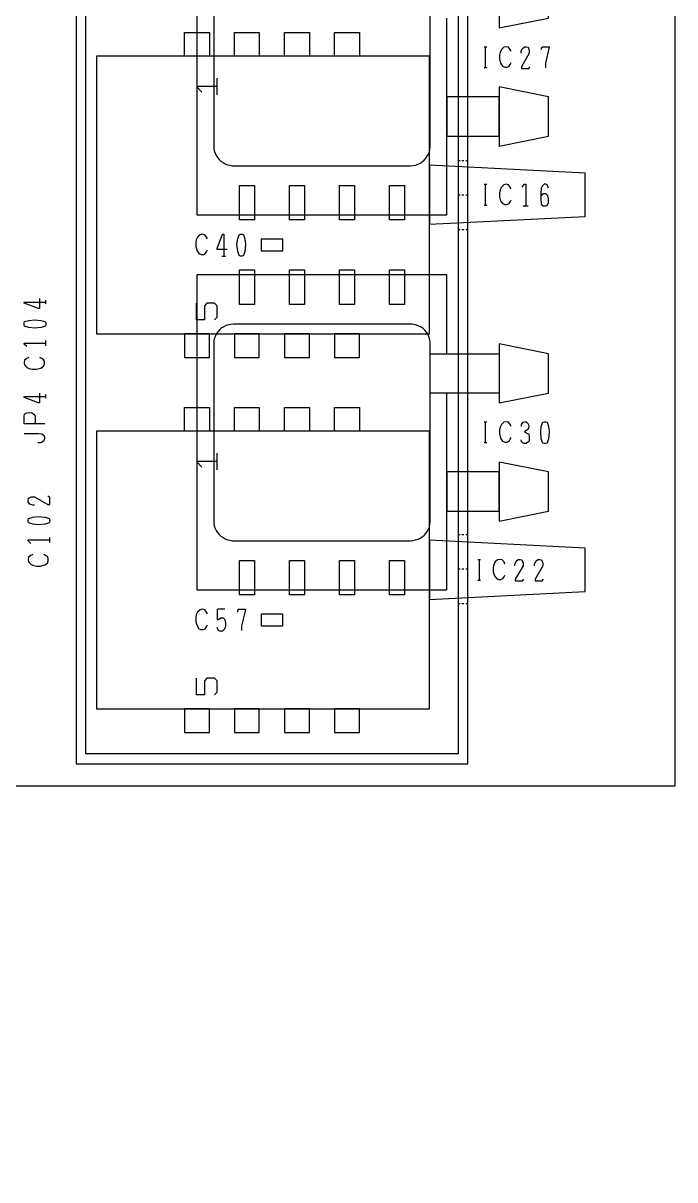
# Model space of a CAD drawing. Header units: millimetres. Extents: x 0 to 1189, y 35 to 806.
# Drawn here: x 793.4 to 884.5, y 320 to 481.6 of the extents above; entities that cross this region are included whole.
import ezdxf

# ---------------------------------------------------------------- set-up
doc = ezdxf.new("R2010")
doc.units = ezdxf.units.MM
doc.layers.add('Pen 1', color=7, linetype='Continuous')

msp = doc.modelspace()

# ---------------------------------------------------------------- linework, layer by layer
at = {"layer": 'Pen 1', "color": 7, "lineweight": 30}
for p, q in [((857.83, 478.27), (858.2, 478.27)), ((857.97, 478.27), (857.97, 475.38)), ((857.83, 475.38), (858.2, 475.38)), ((820.53, 471.55), (820.53, 473.92)), ((854.17, 462.4), (854.45, 462.4)), ((854.72, 462.4), (855, 462.4)), ((855.28, 462.4), (855.55, 462.4)), ((857.83, 459.08), (858.2, 459.08)), ((857.97, 459.08), (857.97, 456.17)), ((854.17, 457.6), (854.45, 457.6)), ((854.72, 457.6), (855, 457.6)), ((855.28, 457.6), (855.55, 457.6)), ((857.83, 456.17), (858.2, 456.17)), ((863.28, 456.05), (863.95, 456.05)), ((854.17, 452.77), (854.45, 452.77)), ((854.72, 452.77), (855, 452.77)), ((855.28, 452.77), (855.55, 452.77)), ((821.2, 449.05), (821.7, 449.05)), ((852.62, 435.4), (852.62, 446.4)), ((796.6, 442.38), (796.6, 442.9)), ((796.6, 436.52), (796.6, 437.23)), ((796.6, 429.17), (796.6, 429.7)), ((857.83, 425.9), (858.2, 425.9)), ((857.97, 425.9), (857.97, 423)), ((857.83, 423), (858.2, 423)), ((820.53, 419.17), (820.53, 421.52)), ((797.15, 409.02), (797.15, 409.73)), ((854.17, 410.15), (854.45, 410.15)), ((854.72, 410.15), (855, 410.15)), ((855.28, 410.15), (855.55, 410.15)), ((856.95, 406.67), (857.33, 406.67)), ((857.1, 406.67), (857.1, 403.77)), ((854.17, 405.33), (854.45, 405.33)), ((854.72, 405.33), (855, 405.33)), ((855.28, 405.33), (855.55, 405.33)), ((856.95, 403.77), (857.33, 403.77)), ((854.17, 400.52), (854.45, 400.52)), ((854.72, 400.52), (855, 400.52)), ((855.28, 400.52), (855.55, 400.52))]:
    msp.add_line(p, q, dxfattribs=at)
for points in [[(521.4, 319.98), (521.4, 375), (361.88, 375), (361.88, 652.78), (884.45, 652.78), (884.45, 375), (789.55, 375), (789.55, 319.98), (521.4, 319.98)], [(800.83, 378.1), (855.55, 378.1), (855.55, 537.08), (800.83, 537.08), (800.83, 378.1)], [(802.2, 379.48), (802.2, 535.7), (854.17, 535.7), (854.17, 379.48), (802.2, 379.48)], [(852.62, 498.8), (817.7, 498.8), (817.7, 454.8), (852.62, 454.8), (852.62, 482.3)], [(820.05, 489.17), (820.05, 464.42), (820.08, 464.08), (820.12, 463.73), (820.25, 463.4), (820.4, 463.1), (820.58, 462.8), (820.8, 462.52), (821.05, 462.3), (821.35, 462.1), (821.65, 461.92), (821.97, 461.8), (822.3, 461.73), (822.65, 461.67), (822.8, 461.67), (847.55, 461.67), (847.9, 461.7), (848.22, 461.75), (848.58, 461.88), (848.88, 462.02), (849.17, 462.2), (849.45, 462.42), (849.67, 462.7), (849.88, 462.98), (850.05, 463.27), (850.17, 463.6), (850.25, 463.95), (850.3, 464.3), (850.3, 464.42), (850.3, 476.8)], [(850.3, 476.8), (850.3, 489.17)], [(859.92, 480.92), (866.8, 482.3), (866.8, 487.8), (859.92, 489.17), (859.92, 480.92)], [(815.95, 480.3), (819.45, 480.3), (819.45, 476.98), (815.95, 476.98), (815.95, 480.3)], [(822.95, 480.3), (826.42, 480.3), (826.42, 476.98), (822.95, 476.98), (822.95, 480.3)], [(829.92, 480.3), (833.42, 480.3), (833.42, 476.98), (829.92, 476.98), (829.92, 480.3)], [(836.92, 480.3), (840.4, 480.3), (840.4, 476.98), (836.92, 476.98), (836.92, 480.3)], [(850.17, 438.2), (850.17, 476.98), (803.7, 476.98), (803.7, 438.2), (850.17, 438.2)], [(861.6, 477.65), (861.47, 477.9), (861.2, 478.23), (860.88, 478.27), (860.58, 478.23), (860.22, 477.9), (860.05, 477.5), (859.95, 477.12), (859.95, 476.55), (860.12, 475.98), (860.4, 475.58), (860.7, 475.45), (861.03, 475.45), (861.3, 475.58), (861.47, 475.83), (861.6, 476.1)], [(862.97, 477.38), (862.97, 477.65), (863.15, 478.02), (863.45, 478.27), (863.7, 478.27), (863.95, 478.23), (864.12, 477.77), (864.12, 477.38), (863.05, 475.5), (863.05, 475.25), (864.05, 475.25), (864.22, 475.5)], [(865.8, 477.9), (865.9, 478.27), (866.88, 478.27), (866.88, 478.23), (866.38, 475.98), (866.38, 475.33)], [(820.53, 472.75), (817.67, 472.75), (818.38, 471.95)], [(859.92, 464.42), (866.8, 465.8), (866.8, 471.3), (859.92, 472.67), (859.92, 464.42)], [(852.62, 465.8), (859.92, 465.8), (859.92, 471.3), (852.62, 471.3), (852.62, 465.8)], [(871.92, 454.58), (871.92, 460.62), (850.17, 461.73), (850.17, 453.48), (871.92, 454.58)], [(861.6, 458.42), (861.47, 458.67), (861.2, 459), (860.88, 459.08), (860.58, 459), (860.22, 458.67), (860.05, 458.3), (859.95, 457.9), (859.95, 457.33), (860.12, 456.75), (860.4, 456.38), (860.7, 456.23), (861.03, 456.23), (861.3, 456.38), (861.47, 456.62), (861.6, 456.88)], [(863.15, 458.67), (863.47, 459.08), (863.62, 459.08), (863.62, 456.05)], [(866.8, 458.55), (866.62, 459), (866.45, 459.08), (866.2, 459.08), (865.9, 458.83), (865.8, 458.55), (865.72, 457.73), (865.72, 457.08), (865.8, 456.3), (866.08, 456.05), (866.38, 456.05), (866.62, 456.1), (866.8, 456.55), (866.8, 457.08), (866.7, 457.45), (866.45, 457.73), (866.08, 457.73), (865.9, 457.65), (865.72, 457.4)], [(823.65, 454.1), (823.65, 458.92), (825.75, 458.92), (825.75, 454.1), (823.65, 454.1)], [(830.62, 454.1), (830.62, 458.92), (832.72, 458.92), (832.72, 454.1), (830.62, 454.1)], [(837.62, 454.1), (837.62, 458.92), (839.7, 458.92), (839.7, 454.1), (837.62, 454.1)], [(844.6, 454.1), (844.6, 458.92), (846.7, 458.92), (846.7, 454.1), (844.6, 454.1)], [(819.17, 451.45), (819.05, 451.7), (818.8, 452.02), (818.45, 452.08), (818.15, 452.02), (817.8, 451.7), (817.62, 451.3), (817.55, 450.92), (817.55, 450.35), (817.72, 449.77), (817.97, 449.38), (818.28, 449.25), (818.62, 449.25), (818.88, 449.38), (819.05, 449.62), (819.17, 449.9)], [(821.92, 449.95), (820.55, 449.95), (820.55, 450.1), (821.28, 452.08), (821.45, 452.08), (821.45, 449.05)], [(824.03, 452.08), (824.2, 452.02), (824.38, 451.45), (824.47, 450.67), (824.38, 449.7), (824.2, 449.12), (824.03, 449.05), (823.78, 449.05), (823.6, 449.12), (823.4, 449.7), (823.3, 450.67), (823.4, 451.45), (823.6, 452.02), (823.78, 452.08), (824.03, 452.08)], [(829.7, 449.77), (829.7, 451.42), (826.67, 451.42), (826.67, 449.77), (829.7, 449.77)], [(852.62, 446.4), (817.7, 446.4), (817.7, 402.4), (852.62, 402.4), (852.62, 429.9)], [(823.65, 442.27), (823.65, 447.1), (825.75, 447.1), (825.75, 442.27), (823.65, 442.27)], [(830.62, 442.27), (830.62, 447.1), (832.72, 447.1), (832.72, 442.27), (830.62, 442.27)], [(837.62, 442.27), (837.62, 447.1), (839.7, 447.1), (839.7, 442.27), (837.62, 442.27)], [(844.6, 442.27), (844.6, 447.1), (846.7, 447.1), (846.7, 442.27), (844.6, 442.27)], [(795.7, 443.1), (795.7, 441.73), (795.58, 441.73), (793.58, 442.48), (793.58, 442.62), (796.6, 442.62)], [(820.17, 440.12), (820.53, 440.52), (820.53, 442.08), (820.17, 442.48), (819.1, 442.48), (818.75, 442.08), (818.75, 440.12), (817.67, 440.12), (817.67, 442.48)], [(793.58, 439.73), (793.62, 439.88), (794.22, 440.05), (795, 440.15), (795.95, 440.05), (796.53, 439.88), (796.6, 439.73), (796.6, 439.45), (796.53, 439.27), (795.95, 439.08), (795, 438.98), (794.22, 439.08), (793.62, 439.27), (793.58, 439.45), (793.58, 439.73)], [(815.95, 434.88), (819.45, 434.88), (819.45, 438.2), (815.95, 438.2), (815.95, 434.88)], [(850.3, 424.4), (850.3, 436.77), (850.28, 437.12), (850.2, 437.48), (850.1, 437.8), (849.95, 438.12), (849.75, 438.4), (849.53, 438.67), (849.28, 438.92), (849, 439.12), (848.7, 439.27), (848.38, 439.4), (848.03, 439.5), (847.67, 439.52), (847.55, 439.52), (822.8, 439.52), (822.45, 439.5), (822.1, 439.45), (821.78, 439.33), (821.45, 439.17), (821.15, 439), (820.9, 438.77), (820.65, 438.52), (820.45, 438.23), (820.3, 437.92), (820.17, 437.6), (820.08, 437.27), (820.05, 436.92), (820.05, 436.77), (820.05, 412.02), (820.08, 411.67), (820.12, 411.35), (820.25, 411), (820.4, 410.7), (820.58, 410.4), (820.8, 410.12), (821.05, 409.9), (821.35, 409.7), (821.65, 409.52), (821.97, 409.4), (822.3, 409.33), (822.65, 409.27), (822.8, 409.27), (847.55, 409.27), (847.9, 409.3), (848.22, 409.38), (848.58, 409.48), (848.88, 409.62), (849.17, 409.83), (849.45, 410.02), (849.67, 410.3), (849.88, 410.58), (850.05, 410.88), (850.17, 411.2), (850.25, 411.55), (850.3, 411.9), (850.3, 412.02), (850.3, 424.4)], [(822.95, 434.88), (826.42, 434.88), (826.42, 438.2), (822.95, 438.2), (822.95, 434.88)], [(829.92, 434.88), (833.42, 434.88), (833.42, 438.2), (829.92, 438.2), (829.92, 434.88)], [(836.92, 434.88), (840.4, 434.88), (840.4, 438.2), (836.92, 438.2), (836.92, 434.88)], [(793.95, 436.4), (793.58, 436.75), (793.58, 436.88), (796.6, 436.88)], [(859.92, 428.52), (866.8, 429.9), (866.8, 435.4), (859.92, 436.77), (859.92, 428.52)], [(794.22, 434.85), (793.95, 434.73), (793.62, 434.48), (793.58, 434.12), (793.62, 433.83), (793.95, 433.48), (794.35, 433.3), (794.72, 433.23), (795.3, 433.23), (795.9, 433.4), (796.28, 433.65), (796.4, 433.95), (796.4, 434.3), (796.28, 434.55), (796.03, 434.73), (795.78, 434.85)], [(850.3, 435.4), (859.92, 435.4), (859.92, 429.9), (850.3, 429.9), (850.3, 435.4)], [(795.7, 429.9), (795.7, 428.52), (795.58, 428.52), (793.58, 429.27), (793.58, 429.42), (796.6, 429.42)], [(796.47, 425.6), (793.58, 425.6), (793.58, 426.67), (793.62, 426.95), (793.95, 427.15), (794.28, 427.2), (794.67, 427.15), (794.92, 426.95), (795.12, 426.67), (795.12, 425.6)], [(815.95, 427.9), (819.45, 427.9), (819.45, 424.58), (815.95, 424.58), (815.95, 427.9)], [(822.95, 427.9), (826.42, 427.9), (826.42, 424.58), (822.95, 424.58), (822.95, 427.9)], [(829.92, 427.9), (833.42, 427.9), (833.42, 424.58), (829.92, 424.58), (829.92, 427.9)], [(836.92, 427.9), (840.4, 427.9), (840.4, 424.58), (836.92, 424.58), (836.92, 427.9)], [(861.6, 425.25), (861.47, 425.5), (861.2, 425.83), (860.88, 425.9), (860.58, 425.83), (860.22, 425.5), (860.05, 425.12), (859.95, 424.73), (859.95, 424.15), (860.12, 423.58), (860.4, 423.17), (860.7, 423.05), (861.03, 423.05), (861.3, 423.17), (861.47, 423.45), (861.6, 423.7)], [(863.05, 425.25), (863.05, 425.5), (863.28, 425.83), (863.45, 425.9), (863.7, 425.9), (863.95, 425.62), (864.05, 425.25), (863.95, 424.85), (863.78, 424.73), (863.47, 424.48), (863.45, 424.48)], [(866.45, 425.9), (866.62, 425.83), (866.8, 425.25), (866.88, 424.48), (866.8, 423.5), (866.62, 422.92), (866.45, 422.85), (866.2, 422.85), (866.03, 422.92), (865.8, 423.5), (865.72, 424.48), (865.8, 425.25), (866.03, 425.83), (866.2, 425.9), (866.45, 425.9)], [(793.58, 424.27), (795.58, 424.27), (796.03, 424.2), (796.28, 424.02), (796.4, 423.77), (796.4, 423.5), (796.28, 423.2), (795.9, 422.95), (795.5, 422.95)], [(850.17, 385.8), (850.17, 424.58), (803.7, 424.58), (803.7, 385.8), (850.17, 385.8)], [(863.47, 424.48), (863.88, 424.27), (864.05, 424.2), (864.12, 423.75), (864.12, 423.38), (864.05, 423.12), (863.7, 422.85), (863.33, 422.85), (863.05, 423.12), (862.97, 423.38)], [(820.53, 420.35), (817.67, 420.35), (818.38, 419.55)], [(859.92, 412.02), (866.8, 413.4), (866.8, 418.9), (859.92, 420.27), (859.92, 412.02)], [(852.62, 413.4), (859.92, 413.4), (859.92, 418.9), (852.62, 418.9), (852.62, 413.4)], [(795.03, 414.23), (794.78, 414.23), (794.38, 414.4), (794.12, 414.7), (794.12, 414.95), (794.17, 415.23), (794.62, 415.4), (795.03, 415.4), (796.9, 414.33), (797.15, 414.33), (797.15, 415.3), (796.9, 415.48)], [(794.12, 412.2), (794.17, 412.38), (794.78, 412.55), (795.55, 412.65), (796.5, 412.55), (797.08, 412.38), (797.15, 412.2), (797.15, 411.95), (797.08, 411.77), (796.5, 411.58), (795.55, 411.48), (794.78, 411.58), (794.17, 411.77), (794.12, 411.95), (794.12, 412.2)], [(794.5, 408.9), (794.12, 409.25), (794.12, 409.38), (797.15, 409.38)], [(871.92, 402.17), (871.92, 408.23), (850.17, 409.33), (850.17, 401.08), (871.92, 402.17)], [(794.78, 407.35), (794.5, 407.23), (794.17, 406.98), (794.12, 406.62), (794.17, 406.33), (794.5, 405.98), (794.9, 405.8), (795.28, 405.73), (795.85, 405.73), (796.45, 405.9), (796.83, 406.15), (796.95, 406.45), (796.95, 406.8), (796.83, 407.05), (796.58, 407.23), (796.33, 407.35)], [(823.65, 401.7), (823.65, 406.52), (825.75, 406.52), (825.75, 401.7), (823.65, 401.7)], [(830.62, 401.7), (830.62, 406.52), (832.72, 406.52), (832.72, 401.7), (830.62, 401.7)], [(837.62, 401.7), (837.62, 406.52), (839.7, 406.52), (839.7, 401.7), (837.62, 401.7)], [(844.6, 401.7), (844.6, 406.52), (846.7, 406.52), (846.7, 401.7), (844.6, 401.7)], [(860.72, 406.02), (860.6, 406.3), (860.33, 406.6), (860, 406.67), (859.7, 406.6), (859.35, 406.3), (859.17, 405.9), (859.1, 405.52), (859.1, 404.92), (859.25, 404.35), (859.53, 403.98), (859.83, 403.85), (860.17, 403.85), (860.42, 403.98), (860.6, 404.23), (860.72, 404.48)], [(862.1, 405.77), (862.1, 406.02), (862.28, 406.42), (862.58, 406.67), (862.83, 406.67), (863.08, 406.6), (863.25, 406.15), (863.25, 405.77), (862.17, 403.9), (862.17, 403.65), (863.17, 403.65), (863.35, 403.9)], [(864.85, 405.77), (864.85, 406.02), (865.03, 406.42), (865.33, 406.67), (865.58, 406.67), (865.83, 406.6), (866, 406.15), (866, 405.77), (864.92, 403.9), (864.92, 403.65), (865.92, 403.65), (866.1, 403.9)], [(819.17, 399.05), (819.05, 399.3), (818.8, 399.62), (818.45, 399.7), (818.15, 399.62), (817.8, 399.3), (817.62, 398.92), (817.55, 398.52), (817.55, 397.95), (817.72, 397.38), (817.97, 396.98), (818.28, 396.85), (818.62, 396.85), (818.88, 396.98), (819.05, 397.25), (819.17, 397.5)], [(821.62, 399.7), (820.65, 399.7), (820.55, 399.62), (820.55, 398.27), (820.72, 398.27), (821.03, 398.52), (821.38, 398.52), (821.55, 398.33), (821.7, 397.83), (821.7, 397.3), (821.55, 396.92), (821.28, 396.65), (820.9, 396.65), (820.72, 396.73), (820.55, 397.17)], [(823.4, 399.3), (823.47, 399.7), (824.47, 399.7), (824.47, 399.62), (823.95, 397.38), (823.95, 396.73)], [(829.7, 397.38), (829.7, 399.02), (826.67, 399.02), (826.67, 397.38), (829.7, 397.38)], [(820.17, 387.73), (820.53, 388.12), (820.53, 389.7), (820.17, 390.08), (819.1, 390.08), (818.75, 389.7), (818.75, 387.73), (817.67, 387.73), (817.67, 390.08)], [(815.95, 382.5), (819.45, 382.5), (819.45, 385.8), (815.95, 385.8), (815.95, 382.5)], [(822.95, 382.5), (826.42, 382.5), (826.42, 385.8), (822.95, 385.8), (822.95, 382.5)], [(829.92, 382.5), (833.42, 382.5), (833.42, 385.8), (829.92, 385.8), (829.92, 382.5)], [(836.92, 382.5), (840.4, 382.5), (840.4, 385.8), (836.92, 385.8), (836.92, 382.5)]]:
    msp.add_lwpolyline(points, dxfattribs=at)

doc.saveas('drawing.dxf')
